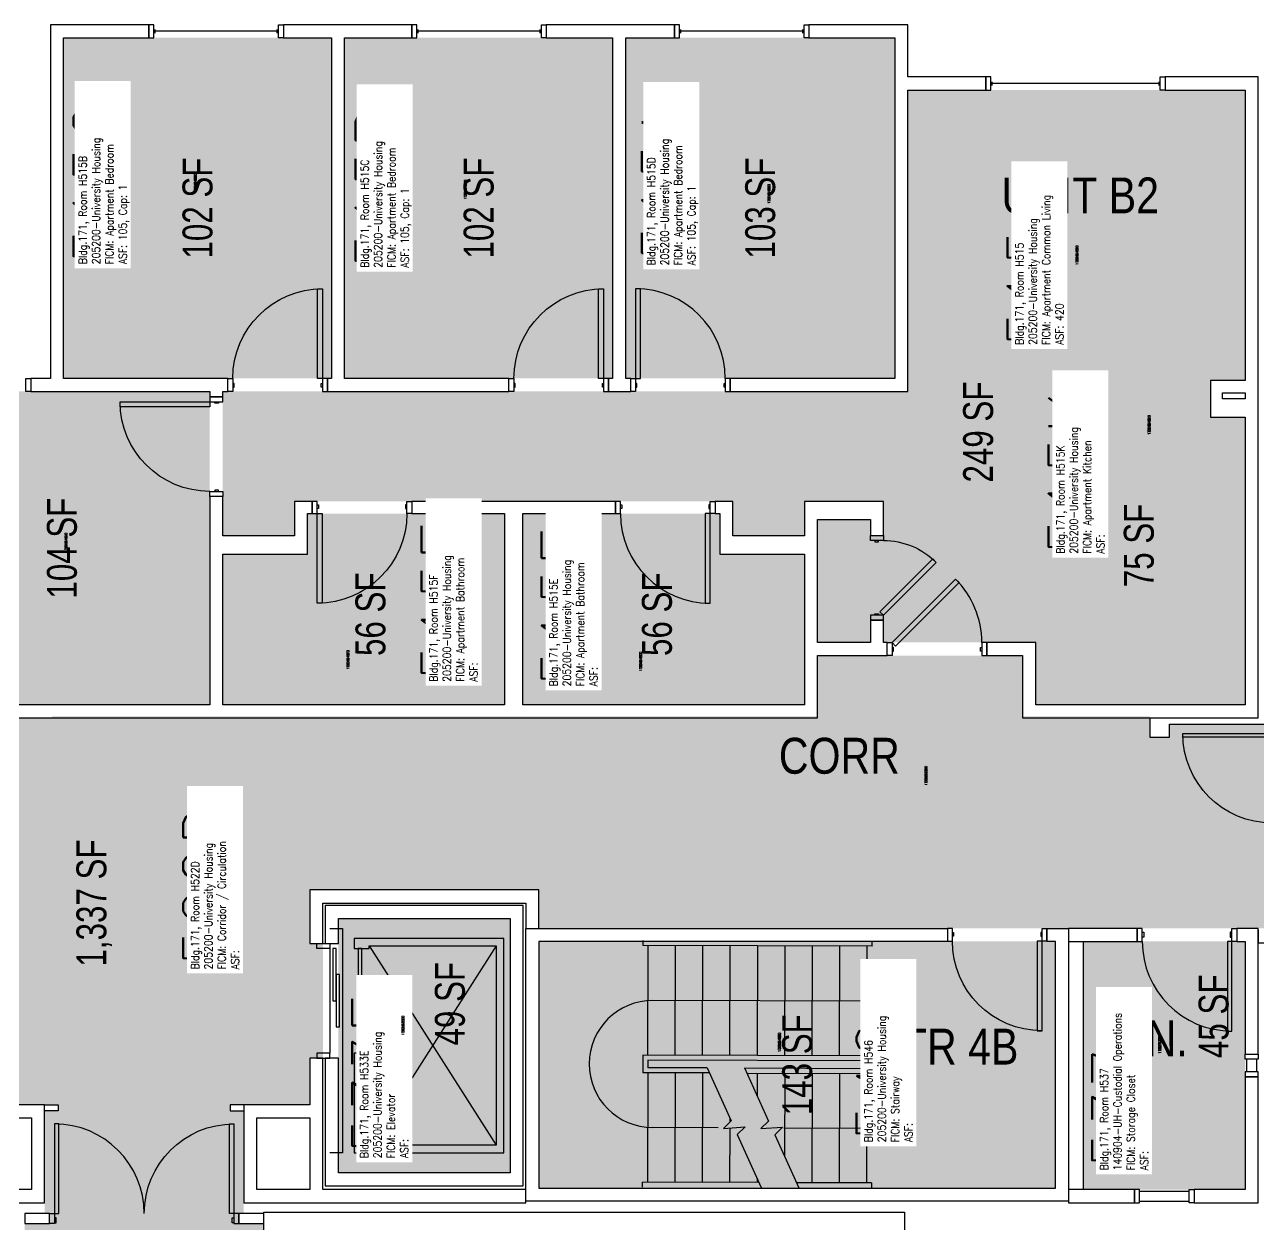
# Model space of a CAD drawing. Header units: inches. Extents: x -105 to 3698, y -798 to 1624.
# Drawn here: x 1365.2 to 1860.5, y 1142.4 to 1624 of the extents above; entities that cross this region are included whole.
import ezdxf
from ezdxf.enums import TextEntityAlignment as Align

# ---------------------------------------------------------------- set-up
doc = ezdxf.new("R2010")
doc.units = ezdxf.units.IN
doc.header["$LTSCALE"] = 96
doc.header["$MEASUREMENT"] = 0
for name, color, linetype in [('A-AREA-IDEN', 1, 'Continuous'), ('A-DOOR', 2, 'Continuous'), ('A-FLOR', 3, 'Continuous'), ('A-GLAZ', 1, 'Continuous'), ('A-IDEN-RNUM', 7, 'Continuous'), ('A-IDEN-SNUM', 4, 'Continuous'), ('A-IDEN-VNUM', 4, 'Continuous'), ('A-WALL', 5, 'Continuous'), ('AREA-TEXT', 3, 'Continuous'), ('Rooms-Category-Color', 7, 'Continuous'), ('Rooms-College-Color', 7, 'Continuous'), ('Rooms-Department-Color', 7, 'Continuous'), ('Rooms-Division-Color', 7, 'Continuous'), ('Rooms-Information', 7, 'Continuous')]:
    doc.layers.add(name, color=color, linetype=linetype)
doc.styles.add('AREA', font='arial.ttf', dxfattribs={"width": 0.75, "height": 12})
doc.styles.add('DIMS', font='ARIALN.TTF')
doc.styles.add('ROOMSNUMBER', font='txt.shx', dxfattribs={"height": 0.03})
doc.styles.add('ROOMVNUMBER', font='simplex.shx', dxfattribs={"width": 0.85})
doc.styles.get("Standard").update_dxf_attribs({"font": 'ARIALN.TTF'})
doc.dimstyles.new('NBA 2004', dxfattribs={"dimscale": 128, "dimtxt": 0.125, "dimasz": 0.09375, "dimexe": 0.125, "dimexo": 0.125, "dimgap": 0.0625, "dimtad": 1, "dimdec": 3, "dimzin": 3, "dimdsep": 46, "dimlunit": 4, "dimtxsty": 'DIMS', "dimblk": 'ARCHTICK', "dimcen": 0.09375, "dimdle": 0.125, "dimclrd": 256, "dimclre": 256, "dimclrt": 2, "dimadec": 0, "dimazin": 0, "dimtfac": 0.75, "dimtdec": 3, "dimtmove": 2, "dimatfit": 2, "dimfxl": 0.125, "dimfrac": 2, "dimtolj": 1, "dimtzin": 0, "dimlwd": -1, "dimlwe": -1, "dimarcsym": 0})

# ---------------------------------------------------------------- blocks, each defined once
blk = doc.blocks.new('_ArchTick')
at = {"color": 0, "linetype": 'ByBlock', "const_width": 0.15}
blk.add_lwpolyline([(-0.5, -0.5), (0.5, 0.5)], dxfattribs=at)

msp = doc.modelspace()

# ---------------------------------------------------------------- hatches: boundary and pattern name
at = {"layer": 'A-FLOR'}
h = msp.add_hatch(color=256, dxfattribs=at)
h.paths.add_polyline_path([(1705.44, 1230.74), (1705.44, 1233.33, 0.25479), (1703.45, 1234.42), (1703.43, 1229.66, 0.25479)])
h.paths.add_polyline_path([(1705.44, 1233.33), (1705.44, 1230.74, 0.294533)])
h.paths.add_polyline_path([(1703.44, 1232.04), (1703.45, 1234.42, 0.414214), (1701.06, 1232.05)])
h.paths.add_polyline_path([(1703.43, 1229.66), (1703.44, 1232.04), (1701.06, 1232.05, 0.414214)])
h = msp.add_hatch(color=256, dxfattribs=at)
h.paths.add_polyline_path([(1705.29, 1179.75), (1705.29, 1182.33, 0.25479), (1703.3, 1183.42), (1703.28, 1178.66, 0.25479)])
h.paths.add_polyline_path([(1705.29, 1182.33), (1705.29, 1179.75, 0.294533)])
h.paths.add_polyline_path([(1703.29, 1181.04), (1703.3, 1183.42, 0.414214), (1700.91, 1181.05)])
h.paths.add_polyline_path([(1703.28, 1178.66), (1703.29, 1181.04), (1700.91, 1181.05, 0.414214)])
at = {"layer": 'Rooms-Category-Color', "true_color": 0x728ef3}
for points in [[(1488.37, 1618.76), (1380.75, 1618.76), (1380.75, 1482.01), (1488.39, 1482.02), (1488.39, 1618.32)], [(1493.62, 1618.76), (1601.25, 1618.76), (1601.26, 1482.02), (1493.62, 1482.01), (1493.64, 1618.32)], [(1606.5, 1618.76), (1714.5, 1618.76), (1714.5, 1482.01), (1606.5, 1482.01), (1606.51, 1618.32)], [(1444.75, 1476.75), (1719.75, 1476.75), (1719.75, 1597.75), (1855.25, 1597.75), (1855.25, 1481.12), (1771.11, 1481.12), (1771.11, 1376), (1709.98, 1376), (1709.98, 1384.95), (1704.73, 1384.95), (1704.73, 1376), (1683.53, 1376), (1683.53, 1425.37), (1704.73, 1425.37), (1704.73, 1418.95), (1709.98, 1418.95), (1709.98, 1432.62), (1678.28, 1432.62), (1678.28, 1418.75), (1649.53, 1418.75), (1649.53, 1432.62), (1473.5, 1432.62), (1473.5, 1418.75), (1444.75, 1418.75)], [(1855.25, 1466.5), (1855.25, 1351), (1771.11, 1351), (1771.11, 1481.12), (1841.25, 1481.12), (1841.25, 1466.5)], [(1320.76, 1351.01), (1320.75, 1476.76), (1439.5, 1476.76), (1439.5, 1351.01)], [(1478.76, 1427.76), (1557.89, 1427.76), (1557.89, 1351.01), (1444.76, 1351.01), (1444.75, 1411.51), (1478.75, 1411.51)], [(1565.15, 1351.01), (1678.28, 1351.01), (1678.28, 1411.51), (1644.28, 1411.51), (1644.28, 1427.76), (1565.14, 1427.76)], [(1790.27, 1256), (1855.25, 1256), (1855.25, 1156.38), (1790.27, 1156.38)]]:
    msp.add_hatch(color=171, dxfattribs=at).paths.add_polyline_path(points)
at = {"layer": 'Rooms-Category-Color', "true_color": 0xadadad}
for points in [[(2434.81, 1302.06), (2431.28, 1305.6), (2404.37, 1332.5), (2404.37, 1345.75), (2041.22, 1345.75), (2041.22, 1370.75), (1958.89, 1370.75), (1958.89, 1345.75), (1868.87, 1345.75), (1868.87, 1341.5), (1864.87, 1341.5), (1864.87, 1343.19), (1824.87, 1343.19), (1824.87, 1338), (1816.87, 1338), (1816.87, 1346.37), (1766, 1346.37), (1765.86, 1370.75), (1683.53, 1370.75), (1683.53, 1346.37), (1376.12, 1346.37), (1376.12, 1345.76), (1260.12, 1345.76), (1260.12, 1346.37), (780.37, 1346.37), (780.37, 1341.5), (776.37, 1341.5), (776.37, 1342.96), (736.38, 1342.96), (736.38, 1338), (728.38, 1338), (728.38, 1345.75), (673.36, 1345.75), (673.36, 1370.75), (591.03, 1370.75), (591.03, 1345.75), (233.3, 1345.75), (233.5, 1285.75), (632.97, 1285.75), (632.97, 1237.75), (768, 1237.75), (776.37, 1237.75), (776.37, 1265.5), (780.37, 1265.5), (780.37, 1263.75), (820.37, 1263.75), (820.37, 1269), (828.37, 1269), (828.37, 1237.75), (939.72, 1237.75), (939.72, 1276.67), (1347.19, 1276.67), (1347.19, 1190.38), (1378.69, 1190.38), (1378.69, 1188), (1373.19, 1188), (1373.19, 1151.12), (1373.19, 1146.75), (1375.19, 1146.75), (1375.19, 1142.75), (1451.19, 1142.75), (1451.19, 1146.75), (1453.11, 1146.75), (1453.19, 1151.12), (1453.19, 1188), (1447.69, 1188), (1447.69, 1190.38), (1479.65, 1190.38), (1479.65, 1209.17), (1484.9, 1209.17), (1484.9, 1255.17), (1479.65, 1255.17), (1479.65, 1276.67), (1571.65, 1276.67), (1571.65, 1261.25), (1860.5, 1261.25), (1864.87, 1261.25), (1864.87, 1265.5), (1868.87, 1265.5), (1868.87, 1263.75), (1908.87, 1263.75), (1908.87, 1269), (1916.87, 1269), (1916.87, 1260.62), (2047.49, 1260.62), (2133.48, 1260.64), (2169.48, 1260.64), (2348.97, 1260.62), (2386.31, 1260.62), (2392.39, 1259.63)], [(1560.15, 1163.17), (1491.15, 1163.17), (1491.15, 1265.17), (1560.15, 1265.17)], [(1571.65, 1256), (1779.02, 1256), (1779.02, 1157), (1571.65, 1157)], [(1461.19, 1142.75), (1365.19, 1142.75), (1365.19, 1052.73), (1340.19, 1052.73), (1340.19, 970.41), (1365.19, 970.41), (1365.19, 603), (1461.19, 603), (1461.19, 970.41), (1486.19, 970.41), (1486.19, 1052.73), (1461.19, 1052.73)]]:
    msp.add_hatch(color=253, dxfattribs=at).paths.add_polyline_path(points)
at = {"layer": 'Rooms-College-Color', "true_color": 0xadadad}
for points in [[(1488.37, 1618.76), (1380.75, 1618.76), (1380.75, 1482.01), (1488.39, 1482.02), (1488.39, 1618.32)], [(1493.62, 1618.76), (1601.25, 1618.76), (1601.26, 1482.02), (1493.62, 1482.01), (1493.64, 1618.32)], [(1606.5, 1618.76), (1714.5, 1618.76), (1714.5, 1482.01), (1606.5, 1482.01), (1606.51, 1618.32)], [(1444.75, 1476.75), (1719.75, 1476.75), (1719.75, 1597.75), (1855.25, 1597.75), (1855.25, 1481.12), (1771.11, 1481.12), (1771.11, 1376), (1709.98, 1376), (1709.98, 1384.95), (1704.73, 1384.95), (1704.73, 1376), (1683.53, 1376), (1683.53, 1425.37), (1704.73, 1425.37), (1704.73, 1418.95), (1709.98, 1418.95), (1709.98, 1432.62), (1678.28, 1432.62), (1678.28, 1418.75), (1649.53, 1418.75), (1649.53, 1432.62), (1473.5, 1432.62), (1473.5, 1418.75), (1444.75, 1418.75)], [(1855.25, 1466.5), (1855.25, 1351), (1771.11, 1351), (1771.11, 1481.12), (1841.25, 1481.12), (1841.25, 1466.5)], [(1320.76, 1351.01), (1320.75, 1476.76), (1439.5, 1476.76), (1439.5, 1351.01)], [(1478.76, 1427.76), (1557.89, 1427.76), (1557.89, 1351.01), (1444.76, 1351.01), (1444.75, 1411.51), (1478.75, 1411.51)], [(1565.15, 1351.01), (1678.28, 1351.01), (1678.28, 1411.51), (1644.28, 1411.51), (1644.28, 1427.76), (1565.14, 1427.76)], [(2434.81, 1302.06), (2431.28, 1305.6), (2404.37, 1332.5), (2404.37, 1345.75), (2041.22, 1345.75), (2041.22, 1370.75), (1958.89, 1370.75), (1958.89, 1345.75), (1868.87, 1345.75), (1868.87, 1341.5), (1864.87, 1341.5), (1864.87, 1343.19), (1824.87, 1343.19), (1824.87, 1338), (1816.87, 1338), (1816.87, 1346.37), (1766, 1346.37), (1765.86, 1370.75), (1683.53, 1370.75), (1683.53, 1346.37), (1376.12, 1346.37), (1376.12, 1345.76), (1260.12, 1345.76), (1260.12, 1346.37), (780.37, 1346.37), (780.37, 1341.5), (776.37, 1341.5), (776.37, 1342.96), (736.38, 1342.96), (736.38, 1338), (728.38, 1338), (728.38, 1345.75), (673.36, 1345.75), (673.36, 1370.75), (591.03, 1370.75), (591.03, 1345.75), (233.3, 1345.75), (233.5, 1285.75), (632.97, 1285.75), (632.97, 1237.75), (768, 1237.75), (776.37, 1237.75), (776.37, 1265.5), (780.37, 1265.5), (780.37, 1263.75), (820.37, 1263.75), (820.37, 1269), (828.37, 1269), (828.37, 1237.75), (939.72, 1237.75), (939.72, 1276.67), (1347.19, 1276.67), (1347.19, 1190.38), (1378.69, 1190.38), (1378.69, 1188), (1373.19, 1188), (1373.19, 1151.12), (1373.19, 1146.75), (1375.19, 1146.75), (1375.19, 1142.75), (1451.19, 1142.75), (1451.19, 1146.75), (1453.11, 1146.75), (1453.19, 1151.12), (1453.19, 1188), (1447.69, 1188), (1447.69, 1190.38), (1479.65, 1190.38), (1479.65, 1209.17), (1484.9, 1209.17), (1484.9, 1255.17), (1479.65, 1255.17), (1479.65, 1276.67), (1571.65, 1276.67), (1571.65, 1261.25), (1860.5, 1261.25), (1864.87, 1261.25), (1864.87, 1265.5), (1868.87, 1265.5), (1868.87, 1263.75), (1908.87, 1263.75), (1908.87, 1269), (1916.87, 1269), (1916.87, 1260.62), (2047.49, 1260.62), (2133.48, 1260.64), (2169.48, 1260.64), (2348.97, 1260.62), (2386.31, 1260.62), (2392.39, 1259.63)], [(1560.15, 1163.17), (1491.15, 1163.17), (1491.15, 1265.17), (1560.15, 1265.17)], [(1571.65, 1256), (1779.02, 1256), (1779.02, 1157), (1571.65, 1157)], [(1790.27, 1256), (1855.25, 1256), (1855.25, 1156.38), (1790.27, 1156.38)], [(1461.19, 1142.75), (1365.19, 1142.75), (1365.19, 1052.73), (1340.19, 1052.73), (1340.19, 970.41), (1365.19, 970.41), (1365.19, 603), (1461.19, 603), (1461.19, 970.41), (1486.19, 970.41), (1486.19, 1052.73), (1461.19, 1052.73)]]:
    msp.add_hatch(color=253, dxfattribs=at).paths.add_polyline_path(points)
at = {"layer": 'Rooms-Department-Color', "true_color": 0x604aed}
for points in [[(1488.37, 1618.76), (1380.75, 1618.76), (1380.75, 1482.01), (1488.39, 1482.02), (1488.39, 1618.32)], [(1493.62, 1618.76), (1601.25, 1618.76), (1601.26, 1482.02), (1493.62, 1482.01), (1493.64, 1618.32)], [(1606.5, 1618.76), (1714.5, 1618.76), (1714.5, 1482.01), (1606.5, 1482.01), (1606.51, 1618.32)], [(1444.75, 1476.75), (1719.75, 1476.75), (1719.75, 1597.75), (1855.25, 1597.75), (1855.25, 1481.12), (1771.11, 1481.12), (1771.11, 1376), (1709.98, 1376), (1709.98, 1384.95), (1704.73, 1384.95), (1704.73, 1376), (1683.53, 1376), (1683.53, 1425.37), (1704.73, 1425.37), (1704.73, 1418.95), (1709.98, 1418.95), (1709.98, 1432.62), (1678.28, 1432.62), (1678.28, 1418.75), (1649.53, 1418.75), (1649.53, 1432.62), (1473.5, 1432.62), (1473.5, 1418.75), (1444.75, 1418.75)], [(1855.25, 1466.5), (1855.25, 1351), (1771.11, 1351), (1771.11, 1481.12), (1841.25, 1481.12), (1841.25, 1466.5)], [(1320.76, 1351.01), (1320.75, 1476.76), (1439.5, 1476.76), (1439.5, 1351.01)], [(1478.76, 1427.76), (1557.89, 1427.76), (1557.89, 1351.01), (1444.76, 1351.01), (1444.75, 1411.51), (1478.75, 1411.51)], [(1565.15, 1351.01), (1678.28, 1351.01), (1678.28, 1411.51), (1644.28, 1411.51), (1644.28, 1427.76), (1565.14, 1427.76)], [(1790.27, 1256), (1855.25, 1256), (1855.25, 1156.38), (1790.27, 1156.38)]]:
    msp.add_hatch(color=173, dxfattribs=at).paths.add_polyline_path(points)
at = {"layer": 'Rooms-Department-Color', "true_color": 0xacacac}
for points in [[(2434.81, 1302.06), (2431.28, 1305.6), (2404.37, 1332.5), (2404.37, 1345.75), (2041.22, 1345.75), (2041.22, 1370.75), (1958.89, 1370.75), (1958.89, 1345.75), (1868.87, 1345.75), (1868.87, 1341.5), (1864.87, 1341.5), (1864.87, 1343.19), (1824.87, 1343.19), (1824.87, 1338), (1816.87, 1338), (1816.87, 1346.37), (1766, 1346.37), (1765.86, 1370.75), (1683.53, 1370.75), (1683.53, 1346.37), (1376.12, 1346.37), (1376.12, 1345.76), (1260.12, 1345.76), (1260.12, 1346.37), (780.37, 1346.37), (780.37, 1341.5), (776.37, 1341.5), (776.37, 1342.96), (736.38, 1342.96), (736.38, 1338), (728.38, 1338), (728.38, 1345.75), (673.36, 1345.75), (673.36, 1370.75), (591.03, 1370.75), (591.03, 1345.75), (233.3, 1345.75), (233.5, 1285.75), (632.97, 1285.75), (632.97, 1237.75), (768, 1237.75), (776.37, 1237.75), (776.37, 1265.5), (780.37, 1265.5), (780.37, 1263.75), (820.37, 1263.75), (820.37, 1269), (828.37, 1269), (828.37, 1237.75), (939.72, 1237.75), (939.72, 1276.67), (1347.19, 1276.67), (1347.19, 1190.38), (1378.69, 1190.38), (1378.69, 1188), (1373.19, 1188), (1373.19, 1151.12), (1373.19, 1146.75), (1375.19, 1146.75), (1375.19, 1142.75), (1451.19, 1142.75), (1451.19, 1146.75), (1453.11, 1146.75), (1453.19, 1151.12), (1453.19, 1188), (1447.69, 1188), (1447.69, 1190.38), (1479.65, 1190.38), (1479.65, 1209.17), (1484.9, 1209.17), (1484.9, 1255.17), (1479.65, 1255.17), (1479.65, 1276.67), (1571.65, 1276.67), (1571.65, 1261.25), (1860.5, 1261.25), (1864.87, 1261.25), (1864.87, 1265.5), (1868.87, 1265.5), (1868.87, 1263.75), (1908.87, 1263.75), (1908.87, 1269), (1916.87, 1269), (1916.87, 1260.62), (2047.49, 1260.62), (2133.48, 1260.64), (2169.48, 1260.64), (2348.97, 1260.62), (2386.31, 1260.62), (2392.39, 1259.63)], [(1560.15, 1163.17), (1491.15, 1163.17), (1491.15, 1265.17), (1560.15, 1265.17)], [(1571.65, 1256), (1779.02, 1256), (1779.02, 1157), (1571.65, 1157)], [(1461.19, 1142.75), (1365.19, 1142.75), (1365.19, 1052.73), (1340.19, 1052.73), (1340.19, 970.41), (1365.19, 970.41), (1365.19, 603), (1461.19, 603), (1461.19, 970.41), (1486.19, 970.41), (1486.19, 1052.73), (1461.19, 1052.73)]]:
    msp.add_hatch(color=253, dxfattribs=at).paths.add_polyline_path(points)
at = {"layer": 'Rooms-Division-Color', "true_color": 0x604aed}
for points in [[(1488.37, 1618.76), (1380.75, 1618.76), (1380.75, 1482.01), (1488.39, 1482.02), (1488.39, 1618.32)], [(1493.62, 1618.76), (1601.25, 1618.76), (1601.26, 1482.02), (1493.62, 1482.01), (1493.64, 1618.32)], [(1606.5, 1618.76), (1714.5, 1618.76), (1714.5, 1482.01), (1606.5, 1482.01), (1606.51, 1618.32)], [(1444.75, 1476.75), (1719.75, 1476.75), (1719.75, 1597.75), (1855.25, 1597.75), (1855.25, 1481.12), (1771.11, 1481.12), (1771.11, 1376), (1709.98, 1376), (1709.98, 1384.95), (1704.73, 1384.95), (1704.73, 1376), (1683.53, 1376), (1683.53, 1425.37), (1704.73, 1425.37), (1704.73, 1418.95), (1709.98, 1418.95), (1709.98, 1432.62), (1678.28, 1432.62), (1678.28, 1418.75), (1649.53, 1418.75), (1649.53, 1432.62), (1473.5, 1432.62), (1473.5, 1418.75), (1444.75, 1418.75)], [(1855.25, 1466.5), (1855.25, 1351), (1771.11, 1351), (1771.11, 1481.12), (1841.25, 1481.12), (1841.25, 1466.5)], [(1320.76, 1351.01), (1320.75, 1476.76), (1439.5, 1476.76), (1439.5, 1351.01)], [(1478.76, 1427.76), (1557.89, 1427.76), (1557.89, 1351.01), (1444.76, 1351.01), (1444.75, 1411.51), (1478.75, 1411.51)], [(1565.15, 1351.01), (1678.28, 1351.01), (1678.28, 1411.51), (1644.28, 1411.51), (1644.28, 1427.76), (1565.14, 1427.76)], [(1790.27, 1256), (1855.25, 1256), (1855.25, 1156.38), (1790.27, 1156.38)]]:
    msp.add_hatch(color=173, dxfattribs=at).paths.add_polyline_path(points)
at = {"layer": 'Rooms-Division-Color', "true_color": 0xadadad}
for points in [[(2434.81, 1302.06), (2431.28, 1305.6), (2404.37, 1332.5), (2404.37, 1345.75), (2041.22, 1345.75), (2041.22, 1370.75), (1958.89, 1370.75), (1958.89, 1345.75), (1868.87, 1345.75), (1868.87, 1341.5), (1864.87, 1341.5), (1864.87, 1343.19), (1824.87, 1343.19), (1824.87, 1338), (1816.87, 1338), (1816.87, 1346.37), (1766, 1346.37), (1765.86, 1370.75), (1683.53, 1370.75), (1683.53, 1346.37), (1376.12, 1346.37), (1376.12, 1345.76), (1260.12, 1345.76), (1260.12, 1346.37), (780.37, 1346.37), (780.37, 1341.5), (776.37, 1341.5), (776.37, 1342.96), (736.38, 1342.96), (736.38, 1338), (728.38, 1338), (728.38, 1345.75), (673.36, 1345.75), (673.36, 1370.75), (591.03, 1370.75), (591.03, 1345.75), (233.3, 1345.75), (233.5, 1285.75), (632.97, 1285.75), (632.97, 1237.75), (768, 1237.75), (776.37, 1237.75), (776.37, 1265.5), (780.37, 1265.5), (780.37, 1263.75), (820.37, 1263.75), (820.37, 1269), (828.37, 1269), (828.37, 1237.75), (939.72, 1237.75), (939.72, 1276.67), (1347.19, 1276.67), (1347.19, 1190.38), (1378.69, 1190.38), (1378.69, 1188), (1373.19, 1188), (1373.19, 1151.12), (1373.19, 1146.75), (1375.19, 1146.75), (1375.19, 1142.75), (1451.19, 1142.75), (1451.19, 1146.75), (1453.11, 1146.75), (1453.19, 1151.12), (1453.19, 1188), (1447.69, 1188), (1447.69, 1190.38), (1479.65, 1190.38), (1479.65, 1209.17), (1484.9, 1209.17), (1484.9, 1255.17), (1479.65, 1255.17), (1479.65, 1276.67), (1571.65, 1276.67), (1571.65, 1261.25), (1860.5, 1261.25), (1864.87, 1261.25), (1864.87, 1265.5), (1868.87, 1265.5), (1868.87, 1263.75), (1908.87, 1263.75), (1908.87, 1269), (1916.87, 1269), (1916.87, 1260.62), (2047.49, 1260.62), (2133.48, 1260.64), (2169.48, 1260.64), (2348.97, 1260.62), (2386.31, 1260.62), (2392.39, 1259.63)], [(1560.15, 1163.17), (1491.15, 1163.17), (1491.15, 1265.17), (1560.15, 1265.17)], [(1571.65, 1256), (1779.02, 1256), (1779.02, 1157), (1571.65, 1157)], [(1461.19, 1142.75), (1365.19, 1142.75), (1365.19, 1052.73), (1340.19, 1052.73), (1340.19, 970.41), (1365.19, 970.41), (1365.19, 603), (1461.19, 603), (1461.19, 970.41), (1486.19, 970.41), (1486.19, 1052.73), (1461.19, 1052.73)]]:
    msp.add_hatch(color=253, dxfattribs=at).paths.add_polyline_path(points)

# ---------------------------------------------------------------- linework, layer by layer
at = {"layer": 'A-DOOR'}
for p, q in [((1830.13, 1338), (1830.13, 1339.5)), ((1830.13, 1339.5), (1866.13, 1339.5)), ((1866.13, 1338), (1830.13, 1338)), ((1487.77, 1261.17), (1492.77, 1261.17)), ((1492.77, 1261.17), (1492.77, 1171.17)), ((1813.88, 1261.25), (1811.88, 1261.25)), ((1811.88, 1261.25), (1811.88, 1256)), ((1813.88, 1256), (1813.88, 1261.25)), ((1813.88, 1259.75), (1814.5, 1259.75)), ((1813.88, 1257.75), (1813.88, 1259.75)), ((1814.5, 1259.75), (1814.5, 1257.75)), ((1849.88, 1259.75), (1849.25, 1259.75)), ((1849.25, 1259.75), (1849.25, 1257.75)), ((1849.88, 1261.25), (1851.88, 1261.25)), ((1849.88, 1256), (1849.88, 1261.25)), ((1849.88, 1257.75), (1849.88, 1259.75)), ((1851.88, 1261.25), (1851.88, 1256)), ((1482.52, 1253.17), (1482.52, 1255.17)), ((1482.52, 1255.17), (1487.77, 1255.17)), ((1487.77, 1253.17), (1482.52, 1253.17)), ((1487.77, 1255.17), (1487.77, 1253.17)), ((1487.77, 1253.17), (1487.77, 1211.17)), ((1500.52, 1253.17), (1499.15, 1253.17)), ((1499.15, 1253.17), (1499.15, 1232.17)), ((1500.52, 1232.17), (1500.52, 1253.17)), ((1811.88, 1256), (1813.88, 1256)), ((1814.5, 1257.75), (1813.88, 1257.75)), ((1849.88, 1256), (1848.13, 1256)), ((1848.13, 1256), (1848.13, 1220)), ((1849.25, 1257.75), (1849.88, 1257.75)), ((1849.88, 1220), (1849.88, 1256)), ((1851.88, 1256), (1849.88, 1256)), ((1499.15, 1232.17), (1500.52, 1232.17)), ((1501.9, 1232.17), (1500.52, 1232.17)), ((1500.52, 1232.17), (1500.52, 1211.17)), ((1501.9, 1211.17), (1501.9, 1232.17)), ((1848.13, 1220), (1849.88, 1220)), ((1482.52, 1211.17), (1482.52, 1209.17)), ((1487.77, 1211.17), (1482.52, 1211.17)), ((1482.52, 1209.17), (1487.77, 1209.17)), ((1487.77, 1209.17), (1487.77, 1211.17)), ((1500.52, 1211.17), (1501.9, 1211.17)), ((1378.94, 1182.75), (1377.19, 1182.75)), ((1377.19, 1182.75), (1377.19, 1146.75)), ((1378.94, 1146.75), (1378.94, 1182.75)), ((1447.44, 1146.75), (1447.44, 1182.75)), ((1447.44, 1182.75), (1449.19, 1182.75)), ((1449.19, 1182.75), (1449.19, 1146.75)), ((1492.77, 1171.17), (1487.77, 1171.17)), ((1375.19, 1142.75), (1375.19, 1146.75)), ((1375.19, 1146.75), (1377.19, 1146.75)), ((1377.19, 1146.75), (1378.94, 1146.75)), ((1377.19, 1146.75), (1377.19, 1142.75)), ((1377.81, 1145), (1377.19, 1145)), ((1377.19, 1145), (1377.19, 1143)), ((1377.81, 1143), (1377.81, 1145)), ((1449.19, 1146.75), (1447.44, 1146.75)), ((1448.56, 1143), (1448.56, 1145)), ((1448.56, 1145), (1449.19, 1145)), ((1451.19, 1146.75), (1449.19, 1146.75)), ((1449.19, 1146.75), (1449.19, 1142.75)), ((1449.19, 1145), (1449.19, 1143)), ((1451.19, 1142.75), (1451.19, 1146.75)), ((1377.19, 1142.75), (1375.19, 1142.75)), ((1377.19, 1143), (1377.81, 1143)), ((1449.19, 1143), (1448.56, 1143)), ((1449.19, 1142.75), (1451.19, 1142.75))]:
    msp.add_line(p, q, dxfattribs=at)
for points in [[(1484.75, 1482), (1482.75, 1482), (1482.75, 1518), (1484.75, 1518)], [(1597.63, 1482), (1595.63, 1482), (1595.63, 1518), (1597.63, 1518)], [(1610.5, 1482), (1612.5, 1482), (1612.5, 1518), (1610.5, 1518)], [(1448.75, 1476.75), (1446.75, 1476.75), (1446.75, 1482), (1448.75, 1482)], [(1484.75, 1476.75), (1486.75, 1476.75), (1486.75, 1482), (1484.75, 1482)], [(1561.63, 1476.75), (1559.63, 1476.75), (1559.63, 1482), (1561.63, 1482)], [(1597.63, 1476.75), (1599.63, 1476.75), (1599.63, 1482), (1597.63, 1482)], [(1610.5, 1476.75), (1608.5, 1476.75), (1608.5, 1482), (1610.5, 1482)], [(1646.5, 1476.75), (1648.5, 1476.75), (1648.5, 1482), (1646.5, 1482)], [(1448.75, 1478.5), (1449.25, 1478.5), (1449.25, 1480), (1448.75, 1480)], [(1484.75, 1478.5), (1484.25, 1478.5), (1484.25, 1480), (1484.75, 1480)], [(1561.63, 1478.5), (1562.13, 1478.5), (1562.13, 1480), (1561.63, 1480)], [(1597.63, 1478.5), (1597.13, 1478.5), (1597.13, 1480), (1597.63, 1480)], [(1610.5, 1478.5), (1611, 1478.5), (1611, 1480), (1610.5, 1480)], [(1646.5, 1478.5), (1646, 1478.5), (1646, 1480), (1646.5, 1480)], [(1439.5, 1472.63), (1439.5, 1470.63), (1403.5, 1470.63), (1403.5, 1472.63)], [(1444.75, 1472.63), (1444.75, 1474.63), (1439.5, 1474.63), (1439.5, 1472.63)], [(1443, 1472.63), (1443, 1472.13), (1441.5, 1472.13), (1441.5, 1472.63)], [(1444.75, 1436.63), (1444.75, 1434.63), (1439.5, 1434.63), (1439.5, 1436.63)], [(1443, 1436.63), (1443, 1437.13), (1441.5, 1437.13), (1441.5, 1436.63)], [(1482.64, 1432.62), (1480.64, 1432.62), (1480.64, 1427.75), (1482.64, 1427.75)], [(1518.64, 1432.62), (1520.64, 1432.62), (1520.64, 1427.75), (1518.64, 1427.75)], [(1604.39, 1432.62), (1602.39, 1432.62), (1602.39, 1427.75), (1604.39, 1427.75)], [(1640.39, 1432.62), (1642.39, 1432.62), (1642.39, 1427.75), (1640.39, 1427.75)], [(1482.64, 1431.25), (1483.14, 1431.25), (1483.14, 1429.75), (1482.64, 1429.75)], [(1482.64, 1427.75), (1484.64, 1427.75), (1484.64, 1391.75), (1482.64, 1391.75)], [(1518.64, 1431.25), (1518.14, 1431.25), (1518.14, 1429.75), (1518.64, 1429.75)], [(1604.39, 1431.25), (1604.89, 1431.25), (1604.89, 1429.75), (1604.39, 1429.75)], [(1640.39, 1427.75), (1638.39, 1427.75), (1638.39, 1391.75), (1640.39, 1391.75)], [(1640.39, 1431.25), (1639.89, 1431.25), (1639.89, 1429.75), (1640.39, 1429.75)], [(1704.73, 1416.95), (1704.73, 1418.95), (1709.98, 1418.95), (1709.98, 1416.95)], [(1706.48, 1416.95), (1706.48, 1416.45), (1707.98, 1416.45), (1707.98, 1416.95)], [(1709.98, 1386.95), (1708.57, 1388.36), (1729.78, 1409.58), (1731.19, 1408.16)], [(1713.47, 1376), (1714.88, 1374.58), (1740.34, 1400.04), (1738.92, 1401.45)], [(1704.73, 1386.95), (1704.73, 1384.95), (1709.98, 1384.95), (1709.98, 1386.95)], [(1706.48, 1386.95), (1706.48, 1387.45), (1707.98, 1387.45), (1707.98, 1386.95)], [(1713.47, 1370.75), (1711.47, 1370.75), (1711.47, 1376), (1713.47, 1376)], [(1713.47, 1372.5), (1713.97, 1372.5), (1713.97, 1374), (1713.47, 1374)], [(1749.47, 1372.5), (1748.97, 1372.5), (1748.97, 1374), (1749.47, 1374)], [(1749.47, 1370.75), (1751.47, 1370.75), (1751.47, 1376), (1749.47, 1376)], [(1737.65, 1261.13), (1735.65, 1261.13), (1735.65, 1256.13), (1737.65, 1256.13)], [(1737.65, 1259.63), (1738.15, 1259.63), (1738.15, 1258.13), (1737.65, 1258.13)], [(1773.65, 1259.63), (1773.15, 1259.63), (1773.15, 1258.13), (1773.65, 1258.13)], [(1773.65, 1261.13), (1775.65, 1261.13), (1775.65, 1256.13), (1773.65, 1256.13)], [(1490.27, 1253.17), (1488.9, 1253.17), (1488.9, 1232.17), (1490.27, 1232.17)], [(1773.65, 1256.13), (1771.65, 1256.13), (1771.65, 1220.13), (1773.65, 1220.13)], [(1491.65, 1242.67), (1490.27, 1242.67), (1490.27, 1221.67), (1491.65, 1221.67)]]:
    msp.add_lwpolyline(points, close=True, dxfattribs=at)
at = {"layer": 'A-DOOR', "extrusion": (0, 0, -1)}
for centre, radius, start, end in [((-1484.75, 1482), 36, 0, 90), ((-1597.63, 1482), 36, 0, 90), ((-1439.5, 1472.63), 36, 270, 0), ((-1482.64, 1427.75), 36, 180, 270), ((-1709.98, 1386.95), 30, 90, 135), ((-1866.13, 1339.5), 36, 269.9984, 359.9984), ((-1773.65, 1256.13), 36, 270, 0), ((-1449.19, 1146.75), 36, 0, 90)]:
    msp.add_arc(centre, radius, start, end, dxfattribs=at)
at = {"layer": 'A-DOOR'}
for centre, start, end in [((1610.5, 1482), 0, 90), ((1640.39, 1427.75), 180, 270), ((1713.47, 1376), 0, 45), ((1849.88, 1256), 180, 270), ((1377.19, 1146.75), 0, 90)]:
    msp.add_arc(centre, 36, start, end, dxfattribs=at)
at = {"layer": 'A-FLOR'}
for p, q in [((1613.5, 1254.31), (1613.51, 1256.31)), ((1705.5, 1254.03), (1613.5, 1254.31)), ((1615.37, 1210.3), (1615.5, 1254.3)), ((1626.37, 1210.27), (1626.5, 1254.27)), ((1637.37, 1210.24), (1637.5, 1254.24)), ((1648.37, 1210.2), (1648.5, 1254.2)), ((1659.37, 1210.17), (1659.5, 1254.17)), ((1670.37, 1210.14), (1670.5, 1254.14)), ((1681.37, 1210.11), (1681.5, 1254.11)), ((1692.37, 1210.07), (1692.5, 1254.07)), ((1703.37, 1210.04), (1703.5, 1254.04)), ((1705.5, 1254.03), (1705.51, 1256.03)), ((1703.44, 1232.04), (1617.44, 1232.29)), ((1613.37, 1210.31), (1613.35, 1203.31)), ((1705.37, 1210.04), (1613.37, 1210.31)), ((1705.37, 1210.04), (1705.35, 1203.04)), ((1615.37, 1208.3), (1615.36, 1205.3)), ((1639.23, 1205.23), (1615.36, 1205.3)), ((1703.37, 1208.04), (1615.37, 1208.3)), ((1654.23, 1205.19), (1703.36, 1205.04)), ((1703.37, 1208.04), (1703.36, 1205.04)), ((1640.13, 1203.23), (1613.35, 1203.31)), ((1615.35, 1203.3), (1615.22, 1159.3)), ((1626.35, 1203.27), (1626.22, 1159.27)), ((1637.35, 1203.24), (1637.22, 1159.24)), ((1637.35, 1203.24), (1637.22, 1159.24)), ((1655.13, 1203.18), (1705.35, 1203.04)), ((1659.35, 1203.17), (1659.33, 1193.92)), ((1670.35, 1203.14), (1670.26, 1169.73)), ((1681.35, 1203.11), (1681.22, 1159.11)), ((1692.35, 1203.07), (1692.22, 1159.07)), ((1703.35, 1203.04), (1703.22, 1159.04)), ((1648.3, 1185.16), (1648.3, 1183.39)), ((1648.29, 1181.07), (1648.22, 1159.2)), ((1613.22, 1157.31), (1613.22, 1159.31)), ((1660.05, 1159.17), (1613.22, 1159.31)), ((1659.23, 1160.98), (1659.22, 1159.17)), ((1705.22, 1159.04), (1675.05, 1159.12)), ((1705.22, 1159.04), (1705.22, 1157.04))]:
    msp.add_line(p, q, dxfattribs=at)
at = {"layer": 'A-FLOR', "linetype": 'Continuous'}
for points in [[(1639.23, 1205.23), (1648.87, 1183.94), (1645.72, 1180.89), (1654.47, 1181.52), (1651.32, 1178.47), (1660.95, 1157.17)], [(1654.23, 1205.19), (1663.87, 1183.9), (1660.72, 1180.84), (1669.47, 1181.48), (1666.32, 1178.42), (1675.95, 1157.12)]]:
    msp.add_lwpolyline(points, dxfattribs=at)
at = {"layer": 'A-FLOR'}
for centre in [(1703.44, 1232.04), (1703.29, 1181.04)]:
    msp.add_circle(centre, 2.38, dxfattribs=at)
msp.add_arc((1617.36, 1206.79), 25.5, 89.8309, 269.8309, dxfattribs=at)
at = {"layer": 'A-GLAZ'}
for p, q in [((1417.6, 1620.62), (1417.6, 1622.12)), ((1466.6, 1621.37), (1417.6, 1621.37)), ((1466.6, 1620.62), (1466.6, 1622.12)), ((1523.13, 1620.62), (1523.13, 1622.12)), ((1572.13, 1621.37), (1523.13, 1621.37)), ((1572.13, 1620.62), (1572.13, 1622.12)), ((1628.59, 1620.62), (1628.59, 1622.12)), ((1677.59, 1621.37), (1628.59, 1621.37)), ((1677.59, 1620.62), (1677.59, 1622.12)), ((1753.63, 1599.62), (1753.63, 1601.12)), ((1820.63, 1600.37), (1753.63, 1600.37)), ((1820.63, 1599.62), (1820.63, 1601.12)), ((1855.25, 1208.69), (1855.25, 1210.69)), ((1855.25, 1210.69), (1860.5, 1210.69)), ((1860.5, 1208.69), (1855.25, 1208.69)), ((1855.88, 1203.69), (1855.88, 1208.69)), ((1859.88, 1203.69), (1859.88, 1208.69)), ((1860.5, 1210.69), (1860.5, 1208.69)), ((1855.25, 1203.69), (1855.25, 1201.69)), ((1860.5, 1203.69), (1855.25, 1203.69)), ((1860.5, 1201.69), (1860.5, 1203.69)), ((1855.25, 1201.69), (1860.5, 1201.69)), ((1812.76, 1156.38), (1810.76, 1156.38)), ((1810.76, 1156.38), (1810.76, 1151.12)), ((1812.76, 1151.12), (1812.76, 1156.38)), ((1812.76, 1155.75), (1832.76, 1155.75)), ((1832.76, 1156.38), (1834.76, 1156.38)), ((1832.76, 1151.12), (1832.76, 1156.38)), ((1834.76, 1156.38), (1834.76, 1151.12)), ((1810.76, 1151.12), (1812.76, 1151.12)), ((1812.76, 1151.75), (1832.76, 1151.75)), ((1834.76, 1151.12), (1832.76, 1151.12))]:
    msp.add_line(p, q, dxfattribs=at)
for points in [[(1417.1, 1624), (1415.1, 1624), (1415.1, 1618.75), (1417.1, 1618.75)], [(1467.1, 1624), (1469.1, 1624), (1469.1, 1618.75), (1467.1, 1618.75)], [(1522.63, 1624), (1520.63, 1624), (1520.63, 1618.75), (1522.63, 1618.75)], [(1572.63, 1624), (1574.63, 1624), (1574.63, 1618.75), (1572.63, 1618.75)], [(1628.09, 1624), (1626.09, 1624), (1626.09, 1618.75), (1628.09, 1618.75)], [(1678.09, 1624), (1680.09, 1624), (1680.09, 1618.75), (1678.09, 1618.75)], [(1753.13, 1603), (1751.13, 1603), (1751.13, 1597.75), (1753.13, 1597.75)], [(1821.13, 1603), (1823.13, 1603), (1823.13, 1597.75), (1821.13, 1597.75)], [(1365.63, 1482), (1367.63, 1482), (1367.63, 1476.75), (1365.63, 1476.75)]]:
    msp.add_lwpolyline(points, close=True, dxfattribs=at)
at = {"layer": 'A-WALL'}
for p, q in [((1375.5, 1624), (1375.5, 1482)), ((1415.1, 1624), (1375.5, 1624)), ((1415.1, 1618.75), (1415.1, 1624)), ((1469.1, 1624), (1469.1, 1618.75)), ((1520.63, 1624), (1469.1, 1624)), ((1520.63, 1618.75), (1520.63, 1624)), ((1626.09, 1624), (1574.63, 1624)), ((1574.63, 1624), (1574.63, 1618.75)), ((1626.09, 1618.75), (1626.09, 1624)), ((1719.75, 1624), (1680.09, 1624)), ((1680.09, 1624), (1680.09, 1618.75)), ((1719.75, 1603), (1719.75, 1624)), ((1380.75, 1482), (1380.75, 1618.75)), ((1380.75, 1618.75), (1415.1, 1618.75)), ((1469.1, 1618.75), (1488.37, 1618.75)), ((1488.37, 1618.75), (1488.37, 1482)), ((1493.62, 1482), (1493.62, 1618.75)), ((1493.62, 1618.75), (1520.63, 1618.75)), ((1574.63, 1618.75), (1601.25, 1618.75)), ((1601.25, 1618.75), (1601.25, 1482)), ((1606.5, 1618.75), (1626.09, 1618.75)), ((1606.5, 1482), (1606.5, 1618.75)), ((1680.09, 1618.75), (1714.5, 1618.75)), ((1714.5, 1618.75), (1714.5, 1482)), ((1751.13, 1603), (1719.75, 1603)), ((1751.13, 1597.75), (1751.13, 1603)), ((1860.5, 1603), (1823.13, 1603)), ((1823.13, 1603), (1823.13, 1597.75)), ((1860.5, 1345.75), (1860.5, 1603)), ((1719.75, 1476.75), (1719.75, 1597.75)), ((1719.75, 1597.75), (1751.13, 1597.75)), ((1823.13, 1597.75), (1855.25, 1597.75)), ((1855.25, 1597.75), (1855.25, 1481.12)), ((1375.5, 1482), (1367.63, 1482)), ((1367.63, 1482), (1367.63, 1476.75)), ((1446.75, 1482), (1380.75, 1482)), ((1446.75, 1476.75), (1446.75, 1482)), ((1488.37, 1482), (1486.75, 1482)), ((1486.75, 1482), (1486.75, 1476.75)), ((1559.63, 1482), (1493.62, 1482)), ((1559.63, 1476.75), (1559.63, 1482)), ((1601.25, 1482), (1599.63, 1482)), ((1599.63, 1482), (1599.63, 1476.75)), ((1608.5, 1482), (1606.5, 1482)), ((1608.5, 1476.75), (1608.5, 1482)), ((1714.5, 1482), (1648.5, 1482)), ((1648.5, 1482), (1648.5, 1476.75)), ((1841.25, 1481.12), (1841.25, 1466.5)), ((1855.25, 1481.12), (1841.25, 1481.12)), ((1367.63, 1476.75), (1376.12, 1476.75)), ((1376.12, 1476.75), (1439.5, 1476.75)), ((1439.5, 1476.75), (1439.5, 1474.63)), ((1444.75, 1476.75), (1446.75, 1476.75)), ((1444.75, 1474.63), (1444.75, 1476.75)), ((1486.75, 1476.75), (1559.63, 1476.75)), ((1599.63, 1476.75), (1608.5, 1476.75)), ((1648.5, 1476.75), (1719.75, 1476.75)), ((1846.13, 1473.75), (1846.13, 1476.25)), ((1846.13, 1476.25), (1855.25, 1476.25)), ((1855.25, 1476.25), (1855.25, 1473.75)), ((1439.5, 1474.63), (1444.75, 1474.63)), ((1855.25, 1473.75), (1846.13, 1473.75)), ((1841.25, 1466.5), (1855.25, 1466.5)), ((1855.25, 1466.5), (1855.25, 1351)), ((1444.75, 1434.63), (1439.5, 1434.63)), ((1439.5, 1434.63), (1439.5, 1432)), ((1439.5, 1432), (1439.5, 1351)), ((1444.75, 1432), (1444.75, 1434.63)), ((1444.75, 1418.75), (1444.75, 1432)), ((1480.64, 1432.62), (1473.5, 1432.62)), ((1473.5, 1432.62), (1473.5, 1418.75)), ((1480.64, 1427.75), (1480.64, 1432.62)), ((1602.39, 1432.62), (1520.64, 1432.62)), ((1520.64, 1432.62), (1520.64, 1427.75)), ((1602.39, 1427.75), (1602.39, 1432.62)), ((1649.53, 1432.62), (1642.39, 1432.62)), ((1642.39, 1432.62), (1642.39, 1427.75)), ((1649.53, 1418.75), (1649.53, 1432.62)), ((1709.98, 1432.62), (1678.28, 1432.62)), ((1678.28, 1432.62), (1678.28, 1418.75)), ((1709.98, 1418.95), (1709.98, 1432.62)), ((1478.75, 1427.75), (1480.64, 1427.75)), ((1478.75, 1411.5), (1478.75, 1427.75)), ((1520.64, 1427.75), (1557.89, 1427.75)), ((1557.89, 1427.75), (1557.89, 1351)), ((1565.14, 1427.75), (1602.39, 1427.75)), ((1565.14, 1351), (1565.14, 1427.75)), ((1642.39, 1427.75), (1644.28, 1427.75)), ((1644.28, 1427.75), (1644.28, 1411.5)), ((1683.53, 1425.37), (1704.73, 1425.37)), ((1683.53, 1376), (1683.53, 1425.37)), ((1704.73, 1425.37), (1704.73, 1418.95)), ((1473.5, 1418.75), (1444.75, 1418.75)), ((1678.28, 1418.75), (1649.53, 1418.75)), ((1704.73, 1418.95), (1709.98, 1418.95)), ((1444.75, 1351), (1444.75, 1411.5)), ((1444.75, 1411.5), (1478.75, 1411.5)), ((1644.28, 1411.5), (1678.28, 1411.5)), ((1678.28, 1411.5), (1678.28, 1351)), ((1709.98, 1384.95), (1704.73, 1384.95)), ((1704.73, 1384.95), (1704.73, 1376)), ((1709.98, 1376), (1709.98, 1384.95)), ((1704.73, 1376), (1683.53, 1376)), ((1711.47, 1376), (1709.98, 1376)), ((1711.47, 1370.75), (1711.47, 1376)), ((1771.11, 1376), (1751.47, 1376)), ((1751.47, 1376), (1751.47, 1370.75)), ((1771.11, 1351), (1771.11, 1376)), ((1683.53, 1370.75), (1711.47, 1370.75)), ((1683.53, 1345.75), (1683.53, 1370.75)), ((1751.47, 1370.75), (1765.86, 1370.75)), ((1765.86, 1370.75), (1765.86, 1345.75)), ((1439.5, 1351), (1320.75, 1351)), ((1557.89, 1351), (1444.75, 1351)), ((1678.28, 1351), (1565.14, 1351)), ((1855.25, 1351), (1771.11, 1351)), ((1315.5, 1345.75), (1444.13, 1345.75)), ((1444.13, 1345.75), (1683.53, 1345.75)), ((1765.86, 1345.75), (1860.5, 1345.75)), ((1816.88, 1345.75), (1816.88, 1338)), ((1824.88, 1338), (1824.88, 1343.25)), ((1824.88, 1343.25), (1864.87, 1343.25)), ((1816.88, 1338), (1824.88, 1338)), ((1571.65, 1276.67), (1479.65, 1276.67)), ((1479.65, 1276.67), (1479.65, 1255.17)), ((1571.65, 1261.25), (1571.65, 1276.67)), ((1484.9, 1271.42), (1566.4, 1271.42)), ((1484.9, 1255.17), (1484.9, 1271.42)), ((1485.9, 1270.42), (1485.9, 1255.17)), ((1565.4, 1270.42), (1485.9, 1270.42)), ((1565.4, 1157.92), (1565.4, 1270.42)), ((1566.4, 1271.42), (1566.4, 1261.25)), ((1491.15, 1255.17), (1491.15, 1265.17)), ((1491.15, 1265.17), (1560.15, 1265.17)), ((1560.15, 1265.17), (1560.15, 1163.17)), ((1566.4, 1261.25), (1571.65, 1261.25)), ((1566.4, 1261.25), (1735.65, 1261.25)), ((1566.4, 1151.75), (1566.4, 1261.25)), ((1735.65, 1261.25), (1735.65, 1256)), ((1775.65, 1256), (1775.65, 1261.25)), ((1775.65, 1261.25), (1784.27, 1261.25)), ((1811.88, 1261.25), (1784.27, 1261.25)), ((1784.27, 1261.25), (1784.27, 1256)), ((1784.27, 1261.25), (1784.27, 1151.75)), ((1811.88, 1256), (1811.88, 1261.25)), ((1860.5, 1261.25), (1851.88, 1261.25)), ((1851.88, 1261.25), (1851.88, 1256)), ((1860.5, 1210.69), (1860.5, 1261.25)), ((1860.5, 1260.62), (1860.5, 1255.37)), ((1479.65, 1255.17), (1484.9, 1255.17)), ((1485.9, 1255.17), (1491.15, 1255.17)), ((1497.52, 1257.17), (1497.52, 1253.17)), ((1557.51, 1257.17), (1497.52, 1257.17)), ((1497.52, 1253.17), (1503.52, 1253.17)), ((1503.52, 1253.17), (1503.52, 1254.17)), ((1503.52, 1254.17), (1554.51, 1254.17)), ((1503.52, 1254.17), (1554.52, 1174.17)), ((1554.52, 1254.17), (1503.52, 1174.17)), ((1554.51, 1254.17), (1554.51, 1174.17)), ((1557.51, 1171.17), (1557.51, 1257.17)), ((1735.65, 1256), (1571.65, 1256)), ((1571.65, 1256), (1571.65, 1157)), ((1779.02, 1256), (1775.65, 1256)), ((1779.02, 1157), (1779.02, 1256)), ((1784.27, 1256), (1811.88, 1256)), ((1790.27, 1156.38), (1790.27, 1256)), ((1851.88, 1256), (1855.25, 1256)), ((1855.25, 1256), (1855.25, 1210.69)), ((1860.5, 1255.37), (1941.48, 1255.37)), ((1479.65, 1209.17), (1479.65, 1190.38)), ((1484.9, 1209.17), (1479.65, 1209.17)), ((1484.9, 1156.38), (1484.9, 1209.17)), ((1491.15, 1209.17), (1485.9, 1209.17)), ((1485.9, 1209.17), (1485.9, 1157.92)), ((1491.15, 1163.17), (1491.15, 1209.17)), ((1503.52, 1211.17), (1497.52, 1211.17)), ((1497.52, 1211.17), (1497.52, 1171.17)), ((1503.52, 1174.17), (1503.52, 1211.17)), ((1855.25, 1210.69), (1860.5, 1210.69)), ((1855.25, 1201.69), (1855.25, 1156.38)), ((1860.5, 1201.69), (1855.25, 1201.69)), ((1860.5, 1151.12), (1860.5, 1201.69)), ((1373.19, 1190.38), (1347.19, 1190.38)), ((1373.19, 1151.12), (1373.19, 1190.38)), ((1373.19, 1190.38), (1378.69, 1190.38)), ((1378.69, 1190.38), (1378.69, 1188)), ((1453.19, 1190.38), (1447.69, 1190.38)), ((1447.69, 1190.38), (1447.69, 1188)), ((1453.19, 1190.38), (1453.19, 1151.12)), ((1479.65, 1190.38), (1453.19, 1190.38)), ((1347.19, 1185.13), (1367.94, 1185.13)), ((1367.94, 1185.13), (1367.94, 1156.38)), ((1378.69, 1188), (1373.19, 1188)), ((1373.19, 1188), (1373.19, 1188)), ((1373.19, 1188), (1373.19, 1188)), ((1447.69, 1188), (1453.19, 1188)), ((1453.19, 1188), (1453.19, 1188)), ((1453.19, 1188), (1453.19, 1188)), ((1458.44, 1156.38), (1458.44, 1185.13)), ((1458.44, 1185.13), (1479.65, 1185.13)), ((1479.65, 1185.13), (1479.65, 1156.38)), ((1554.51, 1174.17), (1503.52, 1174.17)), ((1497.52, 1171.17), (1557.51, 1171.17)), ((1560.15, 1163.17), (1491.15, 1163.17)), ((1367.94, 1156.38), (1347.19, 1156.38)), ((1479.65, 1156.38), (1458.44, 1156.38)), ((1566.4, 1156.38), (1484.9, 1156.38)), ((1485.9, 1157.92), (1565.4, 1157.92)), ((1566.4, 1151.12), (1566.4, 1156.38)), ((1571.65, 1157), (1779.02, 1157)), ((1810.76, 1156.38), (1784.27, 1156.38)), ((1784.27, 1156.38), (1784.27, 1151.12)), ((1810.76, 1151.12), (1810.76, 1156.38)), ((1855.25, 1156.38), (1834.76, 1156.38)), ((1834.76, 1156.38), (1834.76, 1151.12)), ((1170.94, 1151.12), (1373.19, 1151.12)), ((1453.19, 1151.12), (1566.4, 1151.12)), ((1784.27, 1151.75), (1566.4, 1151.75)), ((1784.27, 1151.12), (1810.76, 1151.12)), ((1834.76, 1151.12), (1860.5, 1151.12)), ((1365.19, 1146.75), (1365.19, 1142.75)), ((1375.19, 1146.75), (1365.19, 1146.75)), ((1375.19, 1142.75), (1375.19, 1146.75)), ((1451.19, 1146.75), (1451.19, 1142.75)), ((1461.19, 1146.75), (1451.19, 1146.75)), ((1461.19, 1052.73), (1461.19, 1147.38)), ((1461.19, 1147.38), (1718.44, 1147.38)), ((1461.19, 1142.75), (1461.19, 1146.75)), ((1718.44, 1147.38), (1718.44, 1110.01)), ((1365.19, 1142.75), (1375.19, 1142.75)), ((1451.19, 1142.75), (1461.19, 1142.75))]:
    msp.add_line(p, q, dxfattribs=at)

# ---------------------------------------------------------------- texts
at = {"layer": 'A-AREA-IDEN'}
for s, p in [('UNIT B2', (1789.01, 1548.25)), ('CORR', (1692.27, 1323.33)), ('JAN.', (1814.27, 1209.93)), ('STR 4B', (1735.29, 1206.57))]:
    msp.add_text(s, height=14.4, dxfattribs=at).set_placement(p, align=Align.CENTER)
at = {"layer": 'A-IDEN-RNUM', "style": 'ROOMSNUMBER', "width": 0.85}
for s, p in [('0515-B0', (1433.69, 1560.22)), ('0515-C0', (1542.08, 1557.84)), ('0515-D0', (1664.04, 1556.04)), ('0515-00', (1787.71, 1531.5)), ('0515-K0', (1816.68, 1463.35)), ('0515-A0', (1381.79, 1416.14)), ('0515-F0', (1494.99, 1369.06)), ('0515-E0', (1612.5, 1368.36)), ('0522-D0', (1727.04, 1322.52)), ('0533-E0', (1517.11, 1222.23)), ('0546-00', (1668.22, 1215.49)), ('0537-00', (1820.97, 1214.89))]:
    msp.add_text(s, height=1, rotation=90, dxfattribs=at).set_placement(p, align=Align.MIDDLE_CENTER)
at = {"layer": 'A-IDEN-SNUM', "style": 'ROOMSNUMBER', "width": 0.85}
for s, p in [('1710H515B0', (1433.69, 1560.22)), ('1710H515C0', (1542.08, 1557.84)), ('1710H515D0', (1664.04, 1556.04)), ('1710H51500', (1787.71, 1531.5)), ('1710H515K0', (1816.68, 1463.35)), ('1710H515A0', (1381.79, 1416.14)), ('1710H515F0', (1494.99, 1369.06)), ('1710H515E0', (1612.5, 1368.36)), ('1710H522D0', (1727.04, 1322.52)), ('1710H533E0', (1517.11, 1222.23)), ('1710H54600', (1668.22, 1215.49)), ('1710H53700', (1820.97, 1214.89))]:
    msp.add_text(s, height=1, rotation=90, dxfattribs=at).set_placement(p, align=Align.MIDDLE_CENTER)
at = {"layer": 'A-IDEN-VNUM', "style": 'ROOMVNUMBER', "width": 0.85}
for s, p in [('515C', (1395.98, 1560.16)), ('515A', (1624.29, 1560.16)), ('515B', (1509.21, 1558.3)), ('515', (1771.01, 1518.25)), ('515K', (1787.47, 1443.53)), ('515F', (1535.78, 1391.64)), ('515E', (1583.96, 1389.81)), ('522D', (1440.01, 1278.42)), ('533E', (1507.97, 1202.21)), ('546', (1710.38, 1199.52)), ('537', (1805.01, 1188.67))]:
    msp.add_text(s, height=22.5, rotation=90, dxfattribs=at).set_placement(p, align=Align.MIDDLE_CENTER)
at = {"layer": 'AREA-TEXT', "style": 'AREA', "width": 0.75}
for s, p in [('102 SF', (1434.57, 1550.39)), ('102 SF', (1547.44, 1550.39)), ('103 SF', (1660.5, 1550.39)), ('249 SF', (1747.99, 1460.48)), ('104 SF', (1380.13, 1413.89)), ('75 SF', (1812.51, 1414.96)), ('56 SF', (1504.01, 1387.33)), ('56 SF', (1619.03, 1387.33)), ('1,337 SF', (1391.98, 1271.42)), ('49 SF', (1535.91, 1231)), ('45 SF', (1842.52, 1225.95)), ('143 SF', (1675.34, 1206.5))]:
    msp.add_text(s, height=12, rotation=90, dxfattribs=at).set_placement(p, align=Align.MIDDLE_CENTER)

# ---------------------------------------------------------------- leaders
at = {"layer": 'A-FLOR'}
for points in [[(1643.58, 1181.22), (1617.29, 1181.29)], [(1669.98, 1181.14), (1703.29, 1181.04)]]:
    msp.add_leader(points, dimstyle='NBA 2004', override={"dimscale": 96, "dimasz": 0.09375, "dimgap": 0.0625, "dimtad": 0}, dxfattribs=at)

# ---------------------------------------------------------------- next in the draw order: texts
at = {"layer": 'Rooms-Information', "char_height": 3.2143, "width": 72, "attachment_point": 7, "rotation": 90, "style": 'ROOMVNUMBER', "bg_fill": 3, "box_fill_scale": 1.5, "bg_fill_color": 256, "bg_fill_true_color": 13158600, "bg_fill_transparency": 0}
for s, insert in [('Bldg.171, Room H515B^M^J205200-University Housing^M^JFICM: Apartment Bedroom^M^JASF: 105, Cap: 1', (1407.23, 1527.83)), ('Bldg.171, Room H515C^M^J205200-University Housing^M^JFICM: Apartment Bedroom^M^JASF: 105, Cap: 1', (1520.46, 1526.43)), ('Bldg.171, Room H515D^M^J205200-University Housing^M^JFICM: Apartment Bedroom^M^JASF: 105, Cap: 1', (1635.54, 1527.37)), ('Bldg.171, Room H515^M^J205200-University Housing^M^JFICM: Apartment Common Living^M^JASF: 420', (1782.26, 1495.48)), ('Bldg.171, Room H515K^M^J205200-University Housing^M^JFICM: Apartment Kitchen^M^JASF: ', (1798.72, 1411.65)), ('Bldg.171, Room H515F^M^J205200-University Housing^M^JFICM: Apartment Bathroom^M^JASF: ', (1547.03, 1360.22)), ('Bldg.171, Room H515E^M^J205200-University Housing^M^JFICM: Apartment Bathroom^M^JASF: ', (1595.21, 1358.39)), ('Bldg.171, Room H522D^M^J205200-University Housing^M^JFICM: Corridor / Circulation^M^JASF: ', (1451.26, 1244.73)), ('Bldg.171, Room H546^M^J205200-University Housing^M^JFICM: Stairway^M^JASF: ', (1721.63, 1175.38)), ('Bldg.171, Room H533E^M^J205200-University Housing^M^JFICM: Elevator^M^JASF: ', (1519.22, 1168.97)), ('Bldg.171, Room H537^M^J140904-UH-Custodial Operations^M^JFICM: Storage Closet^M^JASF: ', (1816.26, 1164.08))]:
    msp.add_mtext(s, dxfattribs=dict(at, insert=insert))

doc.saveas('drawing.dxf')
